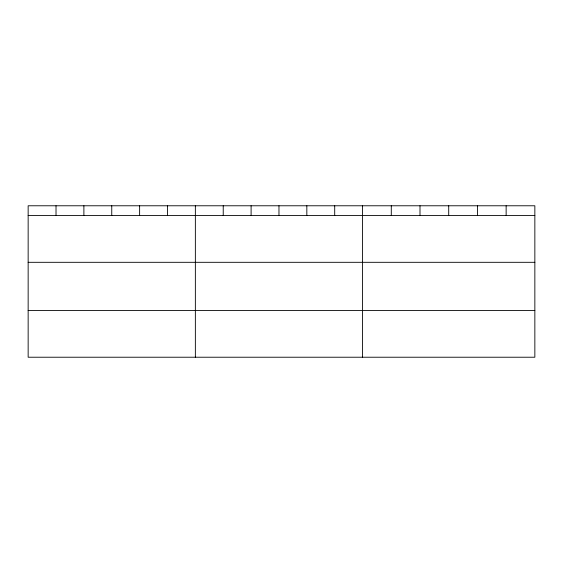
<?xml version="1.0" encoding="UTF-8"?>
<svg xmlns="http://www.w3.org/2000/svg" width="563" height="563" viewBox="0 0 563 563"><rect width="100%" height="100%" fill="white"/><g stroke="black" fill="none" stroke-linecap="round" stroke-linejoin="round"><path stroke-width="0.84" d="M534.85 262.309L534.85 205.776L28.15 205.776L28.15 357.224L534.85 357.224L534.85 262.309L28.15 262.309M28.15 215.566L534.85 215.566M28.15 310.473L534.85 310.473M506.137 205.776L506.137 215.566M477.424 205.776L477.424 215.566M448.711 205.776L448.711 215.566M419.998 205.776L419.998 215.566M391.285 205.776L391.285 215.566M362.572 205.776L362.572 357.224M334.704 205.776L334.704 215.566M306.835 205.776L306.835 215.566M278.966 205.776L278.966 215.566M251.098 205.776L251.098 215.566M223.23 205.776L223.23 215.566M195.361 205.776L195.361 357.224M167.493 205.776L167.493 215.566M139.624 205.776L139.624 215.566M111.756 205.776L111.756 215.566M83.887 205.776L83.887 215.566M56.018 205.776L56.018 215.566"/></g></svg>
